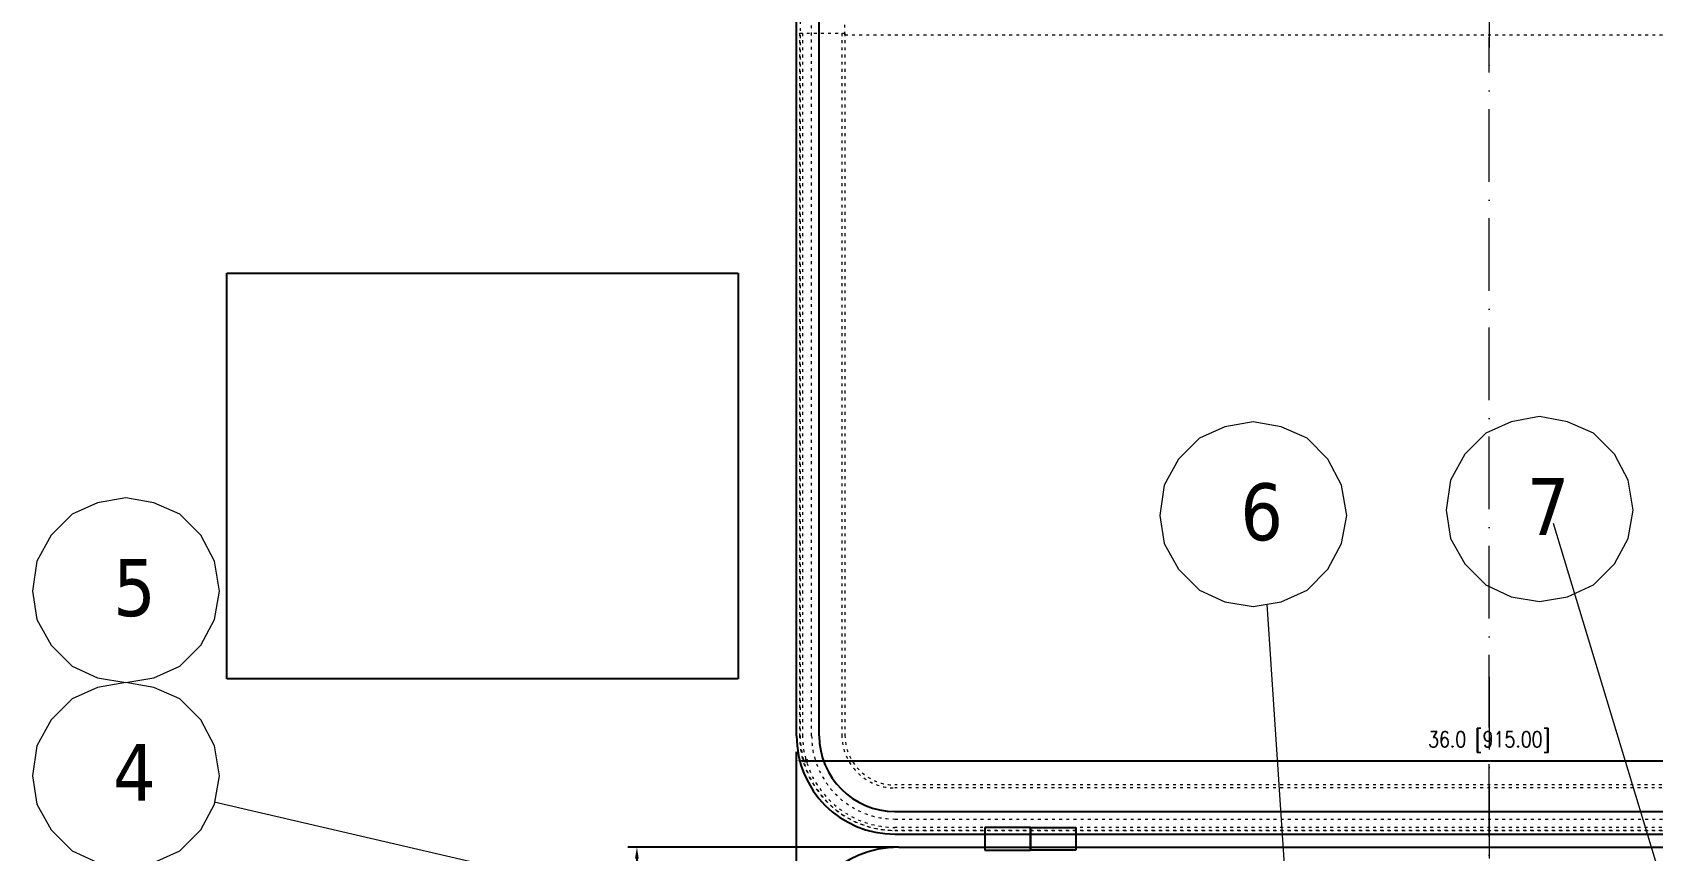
# Model space of a CAD drawing. Header units: millimetres. Extents: x 8127 to 36426, y -6229 to 13228.
# Drawn here: x 9412 to 10482, y 11511 to 12051 of the extents above; entities that cross this region are included whole.
import ezdxf

# ---------------------------------------------------------------- set-up
doc = ezdxf.new("R2010")
doc.units = ezdxf.units.MM
doc.header["$LTSCALE"] = 4
doc.linetypes.add('ACAD_ISO03W100', pattern=[1.18, 0.47, -0.71])
doc.linetypes.add('ACAD_ISO10W100', pattern=[18, 12, -3, 0, -3])
doc.layers.add('标注、文本', color=3, linetype='Continuous', lineweight=25)
doc.layers.add('铁心', color=3, linetype='Continuous', lineweight=0)
doc.styles.add('Tahoma$001', font='tahoma.ttf', dxfattribs={"height": 2.159784})
doc.styles.add('TH_GBDIM', font='romans.shx', dxfattribs={"width": 0.8, "bigfont": 'gbcbig.shx'})
doc.dimstyles.new('TH_GBDIM1', dxfattribs={"dimscale": 3, "dimtxt": 3.5, "dimasz": 2.5, "dimexe": 2, "dimexo": 0, "dimgap": 1.5, "dimtad": 1, "dimdec": 1, "dimlfac": 0.03937, "dimzin": 0, "dimdsep": 46, "dimtxsty": 'TH_GBDIM', "dimcen": 2.5, "dimclrd": 3, "dimclre": 256, "dimclrt": 2, "dimadec": 0, "dimazin": 0, "dimtfac": 0.714286, "dimtdec": 1, "dimtmove": 0, "dimatfit": 3, "dimfxl": 1, "dimtzin": 0, "dimlwd": -1, "dimlwe": -1, "dimarcsym": 0})
picture_1 = doc.add_image_def('image2.png', size_in_pixel=(276, 219))

# ---------------------------------------------------------------- blocks, each defined once
blk = doc.blocks.new('*D267')
at = {"layer": 'Defpoints', "color": 0, "transparency": 16777216}
for p in [(10831.3, 11570.4), (9916.3, 11453.7), (10831.3, 11445.9)]:
    blk.add_point(p, dxfattribs=at)
at = {"layer": '标注、文本', "transparency": 16777216}
for p, q in [((9916.3, 11453.7), (9916.3, 11576.4)), ((10831.3, 11445.9), (10831.3, 11576.4))]:
    blk.add_line(p, q, dxfattribs=at)
at = {"layer": '标注、文本', "color": 3, "transparency": 16777216}
blk.add_line((9923.8, 11570.4), (10823.8, 11570.4), dxfattribs=at)
for points in [[(9923.8, 11571.6), (9923.8, 11569.1), (9916.3, 11570.4)], [(10823.8, 11571.6), (10823.8, 11569.1), (10831.3, 11570.4)]]:
    blk.add_solid(points, dxfattribs=at)
at = {"layer": '标注、文本', "color": 2, "transparency": 16777216, "insert": (10373.8, 11582.9), "char_height": 10.5, "attachment_point": 5, "style": 'TH_GBDIM'}
blk.add_mtext('36.0 [915.00]', dxfattribs=at)
blk = doc.blocks.new('*D268')
at = {"layer": 'Defpoints', "color": 0, "transparency": 16777216}
for p in [(9983.8, 11513.4), (9810.9, 10768.4), (9941.3, 10768.4)]:
    blk.add_point(p, dxfattribs=at)
at = {"layer": '标注、文本', "transparency": 16777216}
for p, q in [((9983.8, 11513.4), (9804.9, 11513.4)), ((9941.3, 10768.4), (9804.9, 10768.4))]:
    blk.add_line(p, q, dxfattribs=at)
at = {"layer": '标注、文本', "color": 3, "transparency": 16777216}
blk.add_line((9810.9, 11505.9), (9810.9, 10775.9), dxfattribs=at)
for points in [[(9809.6, 11505.9), (9812.1, 11505.9), (9810.9, 11513.4)], [(9809.6, 10775.9), (9812.1, 10775.9), (9810.9, 10768.4)]]:
    blk.add_solid(points, dxfattribs=at)
at = {"layer": '标注、文本', "color": 2, "transparency": 16777216, "insert": (9798.4, 11140.9), "char_height": 10.5, "attachment_point": 5, "rotation": 90, "style": 'TH_GBDIM'}
blk.add_mtext('29.3 [745.00]', dxfattribs=at)

msp = doc.modelspace()

# ---------------------------------------------------------------- linework, layer by layer
at = {"layer": '标注、文本', "color": 1, "linetype": 'ACAD_ISO10W100', "lineweight": 18}
for p, q in [((10373.8, 12233.82), (10373.8, 12018.58)), ((10373.8, 11376.09), (10373.8, 12048.38)), ((10373.8, 11625.95), (10373.8, 10792.74))]:
    msp.add_line(p, q, dxfattribs=at)
at = {"layer": '标注、文本'}
for p, q in [((9916.3, 11587), (9916.3, 12082.5)), ((9931.3, 11587), (9931.3, 12082.5)), ((9981.3, 11537), (10766.3, 11537)), ((10040.8, 11526.4), (10040.8, 11511.4)), ((10070.8, 11526.4), (10040.8, 11526.4)), ((10070.8, 11526.4), (10070.8, 11511.4)), ((10070.8, 11511.4), (10070.8, 11526.4)), ((10070.8, 11511.4), (10070.8, 11526.4)), ((10070.8, 11526.4), (10100.8, 11526.4)), ((10100.8, 11526.4), (10100.8, 11511.4)), ((9981.3, 11522), (10766.3, 11522)), ((9983.8, 11513.4), (10763.8, 11513.4)), ((10040.8, 11511.4), (10070.8, 11511.4)), ((10100.8, 11511.4), (10070.8, 11511.4))]:
    msp.add_line(p, q, dxfattribs=at)
at = {"layer": '标注、文本', "color": 2, "linetype": 'ACAD_ISO03W100', "lineweight": 18}
for p, q in [((9926.3, 11587), (9926.3, 12082.5)), ((9918.8, 12078), (9918.8, 11586.99)), ((9948.3, 12050), (9948.3, 12080)), ((9918.3, 12051), (9918.3, 11587.49)), ((9918.3, 12051), (9948.3, 12051)), ((9920.3, 12051), (9920.3, 11587.49)), ((9946.3, 12051), (9946.3, 11587.49)), ((9948.3, 12051), (9948.3, 11587.49)), ((9948.3, 12050), (10799.3, 12050)), ((10766.3, 11554.49), (9981.3, 11554.49)), ((10766.3, 11552.49), (9981.3, 11552.49)), ((9981.3, 11532), (10766.3, 11532)), ((10766.3, 11526.49), (9981.3, 11526.49)), ((9981.3, 11524.49), (10766.3, 11524.49)), ((10766.3, 11524.49), (9981.3, 11524.49)), ((10040.8, 11512.86), (10040.8, 11518.9)), ((10070.8, 11524.93), (10070.8, 11518.9)), ((10070.8, 11515.26), (10070.8, 11521.3))]:
    msp.add_line(p, q, dxfattribs=at)
at = {"layer": '标注、文本'}
for centre, radius, start, end in [((9981.3, 11587), 65, 180, 270), ((9981.3, 11587), 50, 180, 270), ((9983.8, 11445.9), 67.5, 90, 180)]:
    msp.add_arc(centre, radius, start, end, dxfattribs=at)
at = {"layer": '标注、文本', "color": 2, "linetype": 'ACAD_ISO03W100', "lineweight": 18}
for centre, radius in [((9981.3, 11587.49), 63), ((9981.3, 11586.99), 62.5), ((9981.3, 11587.49), 61), ((9981.3, 11587), 55), ((9981.3, 11587.49), 35), ((9981.3, 11587.49), 33)]:
    msp.add_arc(centre, radius, 180, 270, dxfattribs=at)
at = {"layer": '铁心', "lineweight": 13}
for points in [[(10279.69, 11732.56), (10276.38, 11752.44), (10267.34, 11769.61), (10253.49, 11783.46), (10236.32, 11790.99), (10217.95, 11794.3), (10199.27, 11790.99), (10182.41, 11783.46), (10168.55, 11769.61), (10159.22, 11752.44), (10156.2, 11732.56), (10159.22, 11713.89), (10168.55, 11697.02), (10182.41, 11683.17), (10199.27, 11675.34), (10217.95, 11672.32), (10236.32, 11675.34), (10253.49, 11683.17), (10267.34, 11697.02), (10276.38, 11713.89)], [(10468.86, 11735.98), (10465.54, 11755.86), (10456.51, 11773.03), (10442.65, 11786.89), (10425.48, 11794.42), (10407.11, 11797.73), (10388.44, 11794.42), (10371.57, 11786.89), (10357.72, 11773.03), (10348.38, 11755.86), (10345.37, 11735.98), (10348.38, 11717.31), (10357.72, 11700.44), (10371.57, 11686.59), (10388.44, 11678.76), (10407.11, 11675.75), (10425.48, 11678.76), (10442.65, 11686.59), (10456.51, 11700.44), (10465.54, 11717.31)], [(9535.1, 11682.45), (9531.78, 11702.33), (9522.75, 11719.5), (9508.89, 11733.35), (9491.73, 11740.88), (9473.35, 11744.19), (9454.68, 11740.88), (9437.81, 11733.35), (9423.96, 11719.5), (9414.62, 11702.33), (9411.61, 11682.45), (9414.62, 11663.78), (9423.96, 11646.91), (9437.81, 11633.05), (9454.68, 11625.22), (9473.35, 11622.21), (9491.73, 11625.22), (9508.89, 11633.05), (9522.75, 11646.91), (9531.78, 11663.78)], [(9535.1, 11560.47), (9531.78, 11580.35), (9522.75, 11597.51), (9508.89, 11611.37), (9491.73, 11618.9), (9473.35, 11622.21), (9454.68, 11618.9), (9437.81, 11611.37), (9423.96, 11597.51), (9414.62, 11580.35), (9411.61, 11560.47), (9414.62, 11541.8), (9423.96, 11524.93), (9437.81, 11511.07), (9454.68, 11503.24), (9473.35, 11500.23), (9491.73, 11503.24), (9508.89, 11511.07), (9522.75, 11524.93), (9531.78, 11541.8)]]:
    msp.add_lwpolyline(points, close=True, dxfattribs=at)
for points in [[(10515.58, 11399.25), (10416.3, 11727.25), (10416.3, 11727.25)], [(10269.03, 11044.64), (10227.13, 11673.83), (10227.13, 11673.83)], [(10367.29, 11348.9), (9531.56, 11543.16), (9531.56, 11543.16)]]:
    msp.add_lwpolyline(points, dxfattribs=at)

# ---------------------------------------------------------------- texts
at = {"layer": '铁心', "lineweight": 13, "style": 'Tahoma$001'}
for s, p in [('6', (10209.46, 11716.14)), ('7', (10398.63, 11719.56)), ('5', (9464.87, 11666.03)), ('4', (9464.87, 11544.05))]:
    msp.add_text(s, height=37.59, dxfattribs=at).set_placement(p)

# ---------------------------------------------------------------- dimensions: what is measured, and where the dimension line sits
at = {"layer": '标注、文本'}
dim = msp.add_linear_dim(base=(10831.3, 11570.39), p1=(9916.3, 11453.73), p2=(10831.3, 11445.9), dimstyle='TH_GBDIM1', dxfattribs=at)
dim.commit()
dim.dimension.update_dxf_attribs({"geometry": '*D267', "text_midpoint": (10373.8, 11582.89)})
dim = msp.add_linear_dim(base=(9810.88, 10768.4), p1=(9983.8, 11513.4), p2=(9941.3, 10768.4), angle=90, dimstyle='TH_GBDIM1', dxfattribs=at)
dim.commit()
dim.dimension.update_dxf_attribs({"geometry": '*D268', "text_midpoint": (9798.38, 11140.9)})

# ---------------------------------------------------------------- pictures from other files: only their frames are drawn
image = msp.add_image(picture_1, insert=(9540.02, 11624.61), size_in_units=(337.71, 267.96), dxfattribs=at)
image.dxf.flags = 7

doc.saveas('drawing.dxf')
